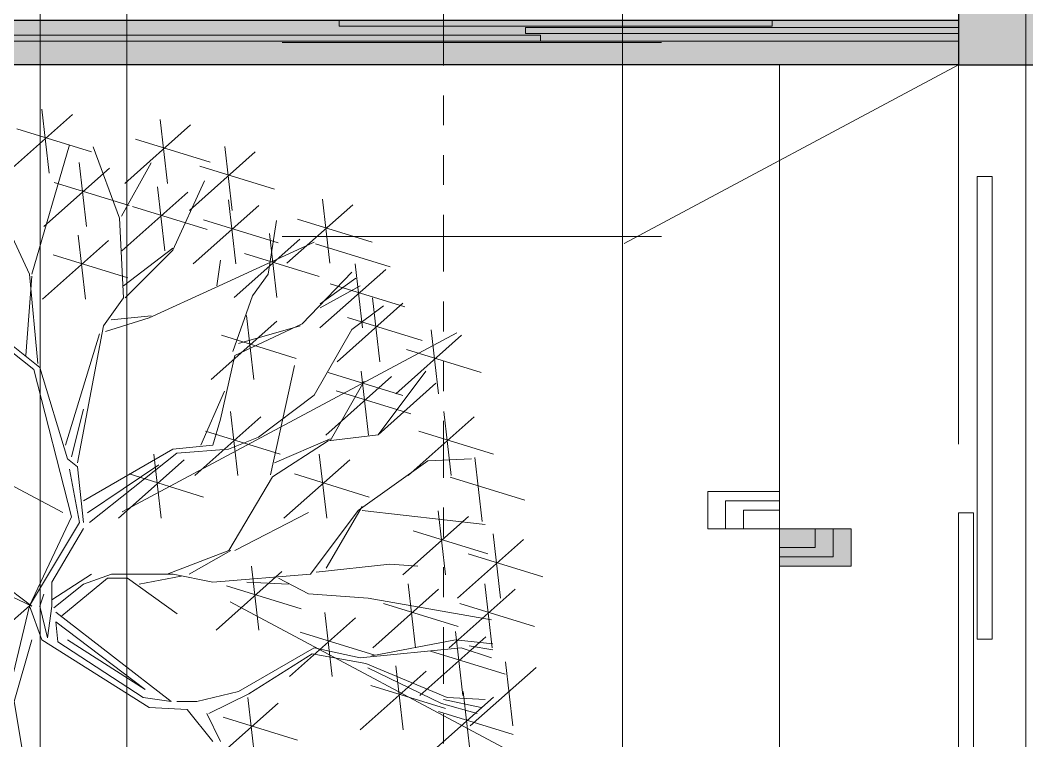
# Model space of a CAD drawing. Header units: metres. Extents: x -54 to 264, y -14 to 31.
# Drawn here: x 29.379 to 32.749, y 1.036 to 3.45 of the extents above; entities that cross this region are included whole.
import ezdxf
from ezdxf.enums import TextEntityAlignment as Align

# ---------------------------------------------------------------- set-up
doc = ezdxf.new("R2010")
doc.units = ezdxf.units.M
doc.header["$LTSCALE"] = 0.001
for name, pattern in [('CENTERX2', [101.6, 63.5, -12.7, 12.7, -12.7]), ('DIVIDEX2', [63.5, 25.4, -12.7, 0, -12.7, 0, -12.7]), ('HIDDENX2', [19.05, 12.7, -6.35])]:
    doc.linetypes.add(name, pattern=pattern)
doc.layers.get('0').update_dxf_attribs({"lineweight": 13, "true_color": 0x000000})
for name, color, linetype, lineweight, true_color in [('JACH-Anotaciones-Cambios deNivelPiso', 7, 'Continuous', 13, 0x000000), ('JACH-Anotaciones-Cambios deNivelPiso @ 0.05', 7, 'Continuous', 13, 0x000000), ('JACH-Anotaciones-Cambios deNivelPiso @ 0.075', 7, 'Continuous', 13, 0x000000), ('JACH-Anotaciones-Cambios deNivelPiso @ 0.1', 7, 'Continuous', 13, 0x000000), ('Jach-Anotaciones-Hatch-Lum100%', 7, 'Continuous', 13, 0x000000), ('Jach-Anotaciones-Hatch-Lum50%', 9, 'Continuous', 13, 0x808080), ('Jach-Anotaciones-Hatch-Lum80%', 250, 'Continuous', 13, 0x333333), ('JACH-Anotaciones-Lineas-CORTE', 7, 'DIVIDEX2', 18, 0x000000), ('JACH-Anotaciones-Lineas-CORTE @ 0.075', 7, 'DIVIDEX2', 18, 0x000000), ('JACH-Anotaciones-Lineas-EJES', 7, 'CENTERX2', 9, 0x666666), ('JACH-Arq-Lineas-Piso', 7, 'Continuous', 13, 0x1a1a1a), ('JACH-Arq-Lineas-Proyeccion', 250, 'HIDDENX2', 13, 0x333333), ('JACH-Arq-Mobiliario01-', 250, 'Continuous', 9, 0x333333), ('JACH-Arq-Puertas01-', 7, 'Continuous', 13, 0x404040), ('JACH-ArqPaisaje-Vegetación', 7, 'Continuous', 13, 0x999999)]:
    doc.layers.add(name, color=color, linetype=linetype, lineweight=lineweight, true_color=true_color)
doc.layers.add('JACH-Arq-Muros01-Carga', color=3, linetype='Continuous', lineweight=25)
doc.styles.add('01c-Arial-JACH(3mm)', font='arial.ttf', dxfattribs={"height": 3})

# ---------------------------------------------------------------- blocks, each defined once
blk = doc.blocks.new('A$C65703694')
at = {"linetype": 'ByBlock'}
for p, q in [((0.849, 1.2781), (0.7637, 1.2023)), ((0.8096, 1.2852), (0.8192, 1.2023)), ((1.002, 1.2648), (0.9168, 1.1891)), ((0.9627, 1.272), (0.9722, 1.1891)), ((0.7774, 1.2596), (0.874, 1.2298)), ((0.7964, 1.0717), (0.8455, 1.239)), ((0.9305, 1.2463), (1.0271, 1.2165)), ((0.9098, 1.144), (0.8761, 1.2364)), ((1.0856, 1.2298), (1.0004, 1.154)), ((1.0463, 1.2369), (1.0558, 1.154)), ((0.8579, 1.2161), (0.8674, 1.1332)), ((0.9124, 1.1466), (0.951, 1.2158)), ((1.0141, 1.2113), (1.1106, 1.1815)), ((0.8972, 1.2089), (0.812, 1.1332)), ((0.8257, 1.1904), (0.9223, 1.1606)), ((0.979, 1.1028), (1.0201, 1.1926)), ((0.9983, 1.1776), (0.9131, 1.1019)), ((0.959, 1.1848), (0.9685, 1.1019)), ((0.9268, 1.1591), (1.0234, 1.1293)), ((1.0904, 1.1606), (1.0051, 1.0849)), ((1.051, 1.1678), (1.0606, 1.0849)), ((1.2119, 1.1615), (1.1266, 1.0857)), ((1.1725, 1.1686), (1.1821, 1.0857)), ((0.7938, 1.0717), (0.7579, 1.1488)), ((0.9151, 1.0411), (0.9098, 1.144)), ((1.0188, 1.1421), (1.1154, 1.1123)), ((1.1025, 1.0717), (1.113, 1.1413)), ((1.1404, 1.143), (1.2369, 1.1132)), ((0.8565, 1.1221), (0.866, 1.0393)), ((1.1041, 1.1242), (1.1136, 1.0413)), ((0.8958, 1.115), (0.8106, 1.0393)), ((1.0333, 1.0538), (1.162, 1.1129)), ((1.1434, 1.1171), (1.0582, 1.0413)), ((1.1636, 1.1108), (1.2602, 1.081)), ((0.8243, 1.0965), (0.9208, 1.0667)), ((0.9151, 1.0564), (0.979, 1.1054)), ((0.9173, 1.0411), (0.979, 1.1028)), ((1.0719, 1.0986), (1.1684, 1.0688)), ((1.0359, 1.0564), (1.0407, 1.0897)), ((1.2149, 1.0849), (1.2245, 1.002)), ((0.789, 0.9662), (0.7964, 1.0691)), ((0.8043, 0.9561), (0.7938, 1.0717)), ((1.0819, 1.0437), (1.1025, 1.0717)), ((1.1462, 1.0073), (1.2106, 1.0743)), ((1.2543, 1.0777), (1.169, 1.002)), ((1.1694, 1.0332), (1.2158, 1.0665)), ((1.1694, 1.0279), (1.2211, 1.0564)), ((1.1827, 1.0592), (1.2793, 1.0294)), ((0.9483, 1.0152), (1.0333, 1.0538)), ((1.0565, 0.9714), (1.0819, 1.0437)), ((0.7991, 0.9482), (0.6861, 1.0384)), ((0.8892, 1.0047), (0.9151, 1.0411)), ((1.2766, 1.0339), (1.1914, 0.9582)), ((1.2106, 0.9999), (1.2517, 1.0305)), ((1.2373, 1.0411), (1.2468, 0.9582)), ((0.8069, 0.9508), (0.7194, 1.0205)), ((0.8993, 1.0126), (0.951, 1.0178)), ((1.0743, 1.0181), (1.0838, 0.9352)), ((0.8555, 0.8273), (0.8892, 1.0047)), ((0.8919, 0.9973), (0.9483, 1.0152)), ((1.1136, 1.0109), (1.0284, 0.9352)), ((1.0591, 0.9662), (1.1462, 1.0073)), ((1.0639, 0.9819), (1.1436, 1.0047)), ((1.2051, 1.0154), (1.3017, 0.9856)), ((0.8402, 0.8505), (0.884, 0.9946)), ((1.0421, 0.9925), (1.1386, 0.9626)), ((1.162, 0.9149), (1.2106, 0.9999)), ((1.3526, 0.9925), (1.2674, 0.9167)), ((1.3133, 0.9996), (1.3228, 0.9167)), ((1.0407, 0.8838), (1.0591, 0.9662)), ((1.2811, 0.974), (1.3777, 0.9442)), ((0.8428, 0.8326), (0.8069, 0.9508)), ((1.1055, 0.812), (1.1363, 0.9536)), ((0.8481, 0.7577), (0.7991, 0.9482)), ((1.2619, 0.9391), (1.1767, 0.8633)), ((1.1801, 0.9445), (1.2766, 0.9147)), ((1.2226, 0.9462), (1.2321, 0.8633)), ((1.2444, 0.8636), (1.3061, 0.9459)), ((1.1827, 0.8558), (1.2263, 0.933)), ((1.2444, 0.8636), (1.319, 0.9304)), ((1.0153, 0.8505), (1.046, 0.9202)), ((1.0898, 0.8606), (1.162, 0.9149)), ((1.1904, 0.9206), (1.287, 0.8908)), ((0.8481, 0.8352), (0.8634, 0.897)), ((1.0927, 0.8869), (1.0075, 0.8112)), ((1.0534, 0.8941), (1.0629, 0.8112)), ((1.3687, 0.8869), (1.2835, 0.8112)), ((1.3294, 0.8941), (1.3389, 0.8112)), ((1.0307, 0.8505), (1.0407, 0.8838)), ((1.0212, 0.8684), (1.1178, 0.8386)), ((1.0512, 0.8453), (1.0898, 0.8606)), ((1.1801, 0.8558), (1.2444, 0.8636)), ((1.2972, 0.8684), (1.3937, 0.8386)), ((0.979, 0.8453), (1.0307, 0.8505)), ((1.108, 0.8095), (1.1801, 0.8558)), ((1.1106, 0.8275), (1.1827, 0.8584)), ((0.8634, 0.7783), (0.979, 0.8453)), ((0.8713, 0.7502), (0.9842, 0.84)), ((0.9545, 0.8386), (0.964, 0.7557)), ((0.9842, 0.84), (1.0512, 0.8453)), ((1.1684, 0.8386), (1.178, 0.7557)), ((1.3698, 0.8345), (1.3793, 0.7516)), ((0.8555, 0.8221), (0.8428, 0.8326)), ((0.8634, 0.7502), (0.8555, 0.8221)), ((0.8687, 0.7629), (0.961, 0.8247)), ((0.9938, 0.8315), (0.9086, 0.7557)), ((1.2078, 0.8315), (1.1225, 0.7557)), ((1.2186, 0.7658), (1.3087, 0.83)), ((1.3087, 0.83), (1.3652, 0.8326)), ((0.8582, 0.7502), (0.8455, 0.8194)), ((0.9223, 0.813), (1.0188, 0.7832)), ((1.0514, 0.7142), (1.108, 0.8095)), ((1.1363, 0.813), (1.2328, 0.7832)), ((1.3376, 0.8088), (1.4342, 0.779)), ((1.1775, 0.6911), (1.2238, 0.7709)), ((0.7935, 0.6423), (0.8481, 0.7577)), ((1.0591, 0.7142), (1.1544, 0.7631)), ((1.1569, 0.6833), (1.2186, 0.7658)), ((1.2238, 0.7658), (1.3832, 0.7477)), ((1.3616, 0.7581), (1.2763, 0.6824)), ((1.3222, 0.7653), (1.3318, 0.6824)), ((0.7935, 0.6423), (0.8582, 0.7502)), ((0.8223, 0.6732), (0.8634, 0.7424)), ((1.29, 0.7396), (1.3866, 0.7098)), ((1.3933, 0.7354), (1.4029, 0.6525)), ((1.4327, 0.7282), (1.3474, 0.6525)), ((0.9717, 0.6833), (1.0514, 0.7142)), ((1, 0.6833), (1.0541, 0.7142)), ((1.3611, 0.7097), (1.4577, 0.6799)), ((1.0808, 0.6937), (1.0904, 0.6108)), ((1.1646, 0.6859), (1.2599, 0.6963)), ((1.2599, 0.6963), (1.2958, 0.6936)), ((0.8225, 0.65), (0.8739, 0.6833)), ((0.8353, 0.6294), (0.8945, 0.6783)), ((0.8636, 0.6705), (0.8997, 0.6833)), ((0.8945, 0.6783), (0.9203, 0.6783)), ((0.8997, 0.6833), (0.9794, 0.6833)), ((0.9203, 0.6783), (0.9845, 0.6319)), ((0.9356, 0.6705), (0.9897, 0.6808)), ((0.9794, 0.6833), (1.0308, 0.6731)), ((1.0308, 0.6731), (1.1569, 0.6833)), ((1.1202, 0.6866), (1.0349, 0.6108)), ((1.1158, 0.6783), (1.1544, 0.6577)), ((0.7964, 0.6421), (0.7553, 0.6732)), ((0.8223, 0.6421), (0.8223, 0.6732)), ((0.825, 0.6397), (0.8636, 0.6705)), ((1.0486, 0.6681), (1.1452, 0.6383)), ((1.0746, 0.6731), (1.1286, 0.6705)), ((1.2835, 0.671), (1.293, 0.5882)), ((1.3824, 0.671), (1.392, 0.5882)), ((0.7964, 0.6421), (0.7527, 0.6626)), ((0.8122, 0.6574), (0.8069, 0.6421)), ((1.1544, 0.6577), (1.2315, 0.6525)), ((1.2315, 0.6525), (1.391, 0.6242)), ((1.3228, 0.6639), (1.2376, 0.5882)), ((1.4218, 0.6639), (1.3365, 0.5882)), ((0.7935, 0.6423), (0.7119, 0.5702)), ((0.7935, 0.6423), (0.7634, 0.5161)), ((0.7935, 0.6423), (0.8096, 0.5983)), ((0.8069, 0.6421), (0.817, 0.6009)), ((0.817, 0.6009), (0.8223, 0.6421)), ((1.2513, 0.6454), (1.3479, 0.6156)), ((1.3502, 0.6454), (1.4468, 0.6156)), ((0.8275, 0.6342), (0.9768, 0.5186)), ((1.2151, 0.6268), (1.1299, 0.551)), ((1.1758, 0.6339), (1.1853, 0.551)), ((0.8301, 0.5956), (0.8275, 0.6215)), ((0.8275, 0.6215), (0.9431, 0.5339)), ((1.1436, 0.6083), (1.2401, 0.5785)), ((1.3838, 0.6021), (1.2986, 0.5264)), ((1.3445, 0.6093), (1.354, 0.5264)), ((0.7967, 0.5985), (0.7736, 0.5186)), ((0.8096, 0.5983), (0.9483, 0.5107)), ((0.9405, 0.5238), (0.8301, 0.5956)), ((0.9431, 0.5339), (0.8428, 0.5983)), ((1.0639, 0.5313), (1.162, 0.5882)), ((1.162, 0.5882), (1.2211, 0.575)), ((1.2211, 0.575), (1.352, 0.5882)), ((1.3446, 0.5983), (1.2364, 0.5777)), ((1.3931, 0.593), (1.3446, 0.5983)), ((1.352, 0.5882), (1.391, 0.575)), ((1.3931, 0.5856), (1.3625, 0.5904)), ((1.0771, 0.5286), (1.1594, 0.5803)), ((1.1594, 0.5803), (1.2285, 0.5676)), ((1.3123, 0.5836), (1.4088, 0.5538)), ((1.2285, 0.5676), (1.334, 0.5238)), ((1.3266, 0.5159), (1.2312, 0.5623)), ((1.2674, 0.5649), (1.2769, 0.482)), ((1.4488, 0.5627), (1.3635, 0.487)), ((1.4094, 0.5699), (1.419, 0.487)), ((1.3067, 0.5578), (1.2215, 0.482)), ((1.2352, 0.5393), (1.3318, 0.5095)), ((0.9768, 0.5186), (0.9405, 0.5238)), ((1.0101, 0.5186), (1.0639, 0.5313)), ((1.0254, 0.5032), (1.0771, 0.5286)), ((1.0761, 0.5238), (1.0856, 0.4409)), ((1.394, 0.5242), (1.3088, 0.4485)), ((1.3778, 0.5107), (1.3292, 0.5212)), ((1.334, 0.5238), (1.3831, 0.5212)), ((1.3547, 0.5314), (1.3642, 0.4485)), ((0.7736, 0.5186), (0.7839, 0.4569)), ((0.9483, 0.5107), (0.9974, 0.508)), ((0.9842, 0.5186), (1.0101, 0.5186)), ((0.9974, 0.508), (1.0307, 0.4669)), ((1.1154, 0.5166), (1.0302, 0.4409)), ((1.3726, 0.5032), (1.3266, 0.5159)), ((1.0228, 0.5032), (1.0407, 0.4669)), ((1.0439, 0.4981), (1.1404, 0.4683)), ((1.3225, 0.5057), (1.4191, 0.4759))]:
    blk.add_line(p, q, dxfattribs=at)
blk = doc.blocks.new('*U127')
at = {"lineweight": 0, "ltscale": 100}
h = blk.add_hatch(color=256, dxfattribs=at)
h.dxf.hatch_style = 1
h.paths.add_polyline_path([(0, 0), (0, -1.25), (2.4, -1.25), (2.4, 0)])
for points in [[(-2.4, 1.25), (-2.4, 0), (0, 0), (0, 1.25)], [(0, 0), (0, -1.25), (2.4, -1.25), (2.4, 0)]]:
    blk.add_lwpolyline(points, close=True, dxfattribs=at)
blk = doc.blocks.new('*U310')
at = {"layer": 'JACH-Anotaciones-Cambios deNivelPiso @ 0.05', "xscale": 0.05, "yscale": 0.05, "zscale": 0.05}
blk.add_blockref('*U127', (31.9209, 1.746), dxfattribs=at)
at = {"layer": 'JACH-Anotaciones-Cambios deNivelPiso @ 0.075', "xscale": 0.075, "yscale": 0.075, "zscale": 0.075}
blk.add_blockref('*U127', (31.9209, 1.746), dxfattribs=at)
at = {"layer": 'JACH-Anotaciones-Cambios deNivelPiso @ 0.1', "xscale": 0.1, "yscale": 0.1, "zscale": 0.1}
blk.add_blockref('*U127', (31.9209, 1.746), dxfattribs=at)
blk = doc.blocks.new('*U185')
at = {"linetype": 'DIVIDEX2', "lineweight": 0, "ltscale": 100}
blk.add_lwpolyline([(-810.476, 0), (-344.582, 0)], dxfattribs=at)
at = {"lineweight": 0, "ltscale": 100, "style": '01c-Arial-JACH(3mm)'}
for tag, p in [('JACH-SECCIONMURO', (-815.976, 2.109)), ('NO.DEPLANO', (-815.976, -1.994))]:
    blk.add_attdef(tag, text='', height=3, dxfattribs=at).set_placement(p, align=Align.MIDDLE_CENTER)
blk = doc.blocks.new('*U377')
at = {"layer": 'JACH-Anotaciones-Lineas-CORTE @ 0.075', "xscale": -0.075, "yscale": 0.075, "zscale": 0.075, "rotation": 90}
blk.add_blockref('*U185', (30.7959, -31.0582), dxfattribs=at)

msp = doc.modelspace()

# ---------------------------------------------------------------- hatches: boundary and pattern name
at = {"layer": 'Jach-Anotaciones-Hatch-Lum50%', "ltscale": 100}
h = msp.add_hatch(color=256, dxfattribs=at)
h.dxf.hatch_style = 1
h.paths.add_polyline_path([(26.7209, 3.45), (32.5209, 3.45), (32.5209, 3.3), (26.7209, 3.3)])
h = msp.add_hatch(color=256, dxfattribs=at)
h.dxf.hatch_style = 1
h.paths.add_polyline_path([(26.7209, 3.45), (32.5209, 3.45), (32.5209, 3.3), (26.7209, 3.3)])
at = {"layer": 'Jach-Anotaciones-Hatch-Lum80%', "ltscale": 100}
msp.add_hatch(color=256, dxfattribs=at).paths.add_polyline_path([(32.8209, 4.45), (32.5209, 4.45), (32.5209, 3.3), (37.3709, 3.3), (37.3709, 3.4508), (36.1709, 3.4501), (36.1709, 4.4508), (36.0209, 4.4508), (36.0209, 3.4508), (32.8209, 3.45)])

# ---------------------------------------------------------------- linework, layer by layer
at = {"layer": 'Jach-Anotaciones-Hatch-Lum100%', "ltscale": 100}
for points in [[(26.7209, 3.38), (32.5209, 3.38), (32.5209, 3.45), (26.7209, 3.45)], [(30.4471, 3.43), (31.8971, 3.43), (31.8971, 3.45), (30.4471, 3.45)], [(31.0709, 3.425), (32.5209, 3.425), (32.5209, 3.405), (31.0709, 3.405)], [(28.1209, 3.38), (31.1209, 3.38), (31.1209, 3.4), (28.1209, 3.4)]]:
    msp.add_lwpolyline(points, close=True, dxfattribs=at)
at = {"layer": 'JACH-Anotaciones-Lineas-EJES', "ltscale": 100}
for points in [[(29.7359, -2.3716), (29.7359, 25.9187)], [(31.3959, -2.3716), (31.3959, 25.9187)], [(29.4459, -2.375), (29.4459, 25.9153)], [(32.7459, -2.375), (32.7459, 25.9153)], [(22.6359, 3.3754), (52.1472, 3.3754)], [(22.6359, 2.725), (52.1472, 2.725)]]:
    msp.add_lwpolyline(points, dxfattribs=at)
at = {"layer": 'JACH-Arq-Lineas-Piso', "ltscale": 100}
msp.add_lwpolyline([(31.9209, 0.5), (31.9209, 3.3)], dxfattribs=at)
at = {"layer": 'JACH-Arq-Lineas-Proyeccion', "ltscale": 100}
for points in [[(32.5209, 3.3), (26.7209, 0.2)], [(26.7209, 3.295), (32.5209, 0.2)], [(32.5209, 3.3), (32.5209, 0.2)]]:
    msp.add_lwpolyline(points, dxfattribs=at)
at = {"layer": 'JACH-Arq-Mobiliario01-', "ltscale": 100}
msp.add_lwpolyline([(26.7209, 3.45), (32.5209, 3.45), (32.5209, 4.05), (26.7209, 4.05)], close=True, dxfattribs=at)
at = {"layer": 'JACH-Arq-Muros01-Carga', "ltscale": 100}
for points in [[(32.8209, 4.45), (32.5209, 4.45), (32.5209, 3.3), (37.3709, 3.3), (37.3709, 3.4508), (36.1709, 3.4501), (36.1709, 4.4508), (36.0209, 4.4508), (36.0209, 3.4508), (32.8209, 3.45)], [(26.7209, 3.45), (32.5209, 3.45), (32.5209, 3.3), (26.7209, 3.3)]]:
    msp.add_lwpolyline(points, close=True, dxfattribs=at)
at = {"layer": 'JACH-Arq-Puertas01-', "ltscale": 100}
for points in [[(32.5834, 1.3759), (32.6334, 1.3759), (32.6334, 2.9259), (32.5834, 2.9259)], [(32.5209, 0.2), (32.5709, 0.2), (32.5709, 1.8), (32.5209, 1.8)]]:
    msp.add_lwpolyline(points, close=True, dxfattribs=at)

# ---------------------------------------------------------------- block references
at = {"layer": 'JACH-Anotaciones-Cambios deNivelPiso', "lineweight": 0}
msp.add_blockref('*U310', (0, 0), dxfattribs=at)
at = {"layer": 'JACH-Anotaciones-Lineas-CORTE', "lineweight": 0}
msp.add_blockref('*U377', (0, 0), dxfattribs=at)
at = {"layer": 'JACH-ArqPaisaje-Vegetación', "xscale": 2.588105433034502, "yscale": 2.588105433034502, "zscale": 2.588105433034502}
msp.add_blockref('A$C65703694', (27.3564, -0.1745), dxfattribs=at)

doc.saveas('drawing.dxf')
